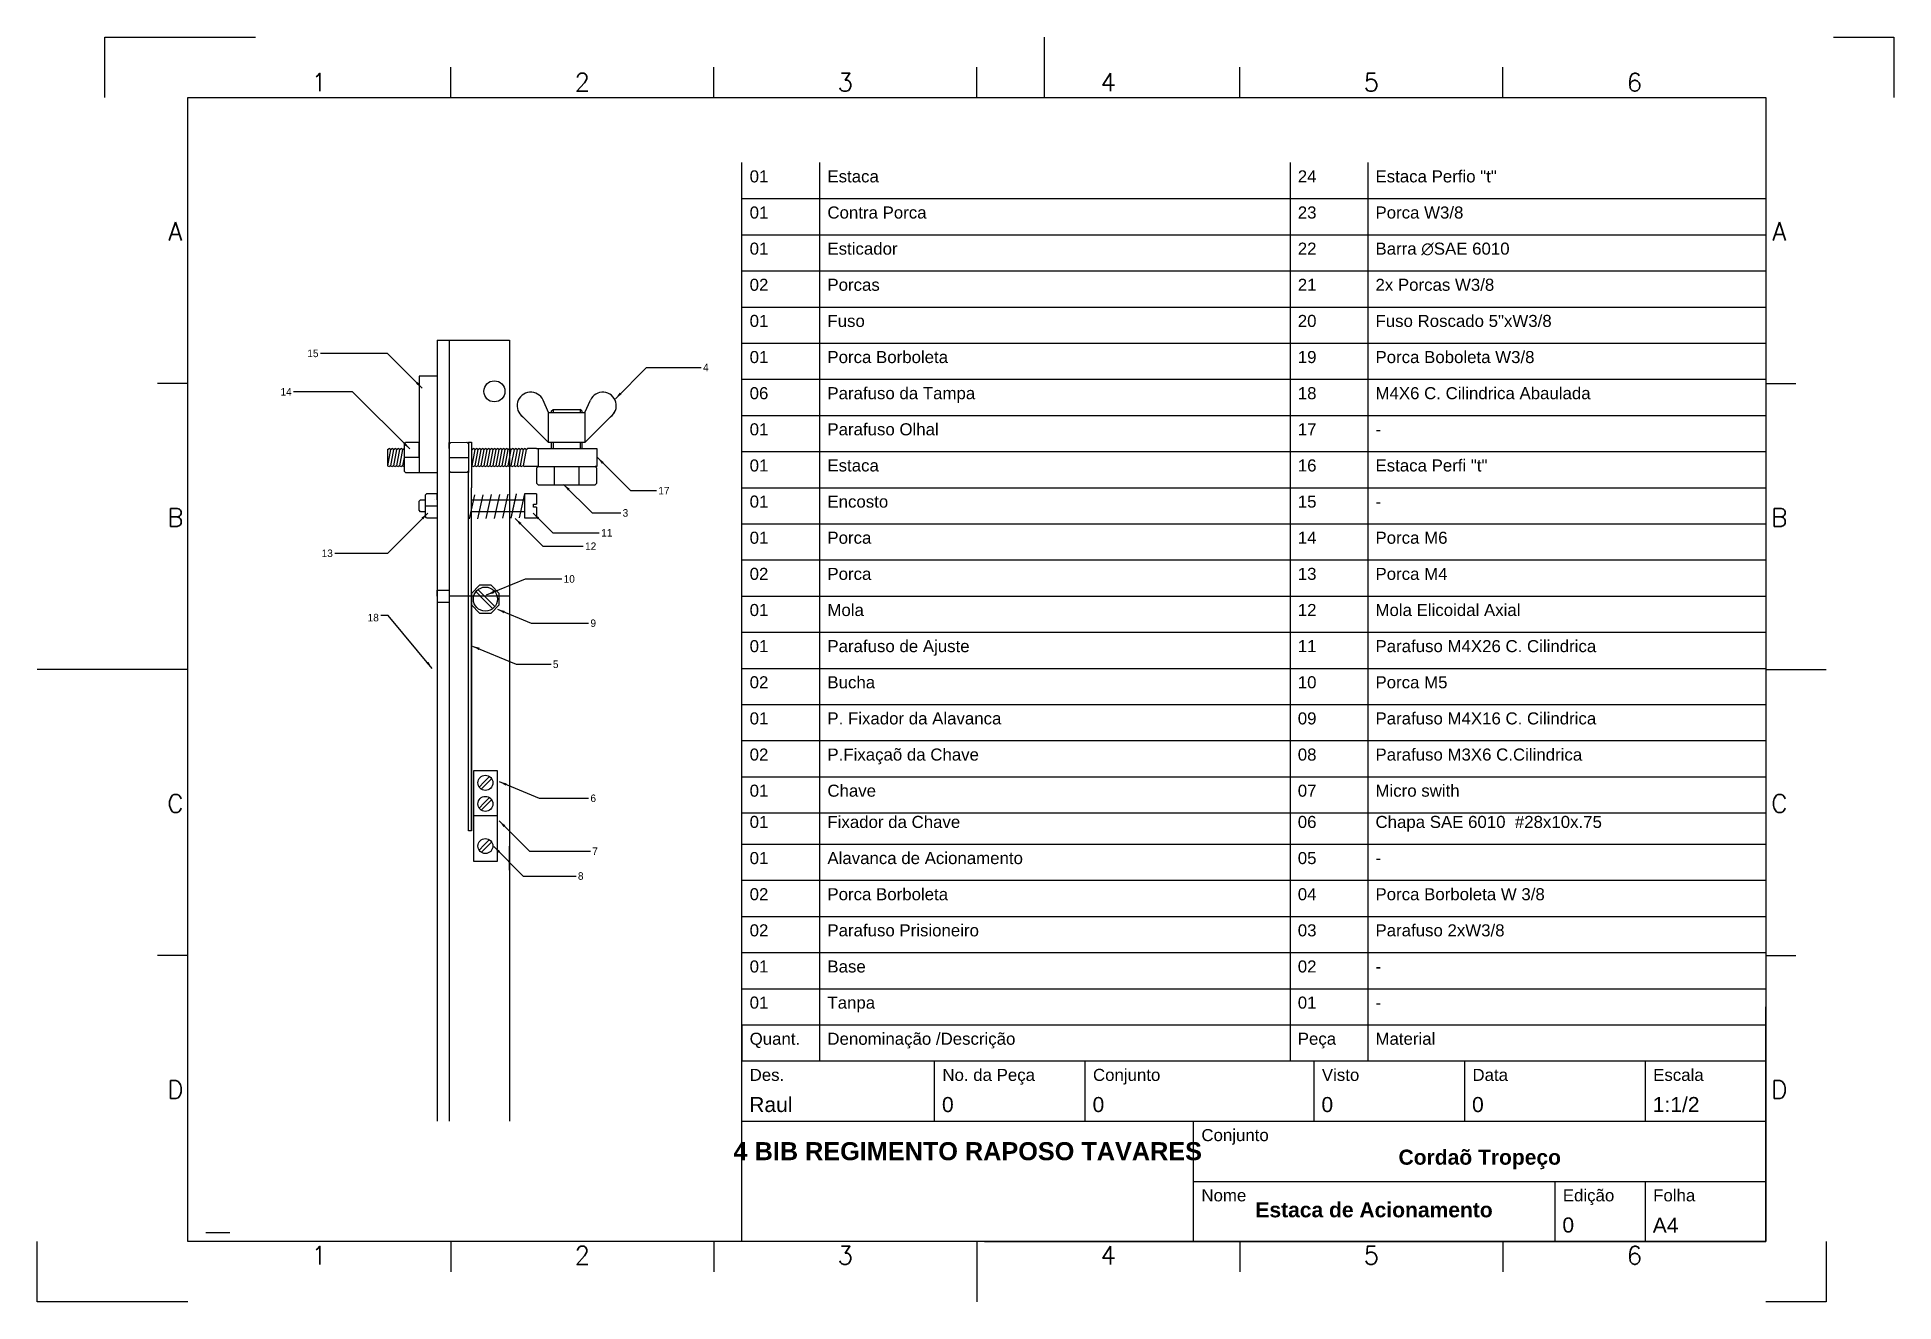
# Paper-space layout 'Lista' of a CAD drawing. Header units: millimetres. Extents: x -11 to 297, y 0 to 210.
# The model-space entities are those that its viewports show. They can reach past a viewport. Long polylines and large blocks are cut down to what shows.
import ezdxf
from ezdxf.enums import TextEntityAlignment as Align

# ---------------------------------------------------------------- set-up
doc = ezdxf.new("R2010")
doc.units = ezdxf.units.MM
doc.linetypes.add('HIDDEN2', pattern=[4.7625, 3.175, -1.5875])
for name, color, linetype in [('Contorno', 7, 'Continuous'), ('Cortes', 140, 'HIDDEN2'), ('Cotas', 1, 'Continuous'), ('FRAME 050', 6, 'Continuous'), ('Object', 7, 'Continuous'), ('Texto', 7, 'Continuous')]:
    doc.layers.add(name, color=color, linetype=linetype)
doc.layers.get('FRAME 050').off()
doc.styles.add('Roman', font='romans', dxfattribs={"bigfont": 'bigfont'})
doc.styles.add('texto2', font='ARIAL.TTF', dxfattribs={"height": 2})
doc.styles.add('Texto2.5', font='ARIAL.TTF', dxfattribs={"height": 2.5})
doc.dimstyles.new('ISO-25', dxfattribs={"dimtxt": 2.5, "dimasz": 2.5, "dimexe": 1.25, "dimexo": 0.625, "dimtad": 1, "dimtxsty": 'Standard', "dimcen": 2.5, "dimadec": 0, "dimazin": 0, "dimtfac": 1, "dimtmove": 0, "dimatfit": 3, "dimfxl": 0, "dimarcsym": 0})

msp = doc.modelspace()

# ---------------------------------------------------------------- linework, layer by layer
msp.add_line((-2182.011, 142.046), (-2181.882, 142.046))
at = {"layer": 'Contorno'}
for p, q in [((-2240.882, 166.046), (-2240.882, -233.954)), ((-2240.882, 166.046), (-2240.882, 154.046)), ((-2240.882, 166.046), (-2236.882, 166.046)), ((-2236.882, 166.046), (-2236.882, 113.046)), ((-2236.882, 166.046), (-2236.882, 127.046)), ((-2236.882, 166.046), (-2236.882, 122.632)), ((-2236.882, 166.046), (-2216.882, 166.046)), ((-2216.882, 166.046), (-2216.882, -213.954)), ((-2216.882, 166.046), (-2216.882, -9.954)), ((-2216.882, 166.046), (-2216.882, 80.046)), ((-2216.882, 166.046), (-2216.882, 80.046)), ((-2216.882, 166.046), (-2216.882, 149.046)), ((-2246.882, 154.046), (-2246.882, 122.046)), ((-2240.882, 154.046), (-2246.882, 154.046)), ((-2203.882, 142.046), (-2205.745, 146.135)), ((-2203.882, 132.046), (-2203.882, 142.046)), ((-2203.882, 142.046), (-2191.882, 142.046)), ((-2202.882, 142.546), (-2202.382, 143.046)), ((-2202.882, 142.046), (-2202.882, 142.546)), ((-2202.382, 143.046), (-2202.382, 142.046)), ((-2202.382, 143.046), (-2193.382, 143.046)), ((-2192.882, 142.546), (-2193.382, 143.046)), ((-2193.382, 143.046), (-2193.382, 142.046)), ((-2192.882, 142.546), (-2192.882, 142.046)), ((-2191.882, 142.046), (-2190.019, 146.135)), ((-2191.882, 142.046), (-2191.882, 132.046)), ((-2213.531, 141.695), (-2203.882, 132.046)), ((-2182.233, 141.695), (-2191.882, 132.046)), ((-2257.382, 129.746), (-2256.882, 130.046)), ((-2257.382, 129.746), (-2257.382, 124.346)), ((-2256.382, 129.746), (-2257.382, 124.346)), ((-2256.382, 129.746), (-2257.382, 124.346)), ((-2256.382, 129.746), (-2256.882, 130.046)), ((-2256.382, 129.746), (-2255.882, 130.046)), ((-2255.382, 129.746), (-2256.382, 124.346)), ((-2255.382, 129.746), (-2256.382, 124.346)), ((-2255.382, 129.746), (-2255.882, 130.046)), ((-2255.382, 129.746), (-2254.882, 130.046)), ((-2254.382, 129.746), (-2255.382, 124.346)), ((-2254.382, 129.746), (-2255.382, 124.346)), ((-2254.382, 129.746), (-2254.882, 130.046)), ((-2254.382, 129.746), (-2253.882, 130.046)), ((-2253.382, 129.746), (-2254.382, 124.346)), ((-2253.382, 129.746), (-2254.382, 124.346)), ((-2253.382, 129.746), (-2253.882, 130.046)), ((-2253.382, 129.746), (-2252.882, 130.046)), ((-2252.382, 129.746), (-2253.382, 124.346)), ((-2252.382, 129.746), (-2253.382, 124.346)), ((-2252.382, 129.746), (-2252.882, 130.046)), ((-2252.382, 129.746), (-2251.882, 130.046)), ((-2251.882, 131.546), (-2251.382, 132.046)), ((-2251.882, 131.546), (-2251.882, 124.046)), ((-2246.882, 132.046), (-2251.382, 132.046)), ((-2246.882, 132.046), (-2246.882, 128.046)), ((-2246.882, 130.046), (-2246.882, 132.046)), ((-2246.882, 127.046), (-2246.882, 130.046)), ((-2236.382, 132.052), (-2236.882, 131.546)), ((-2236.882, 130.046), (-2236.882, 132.046)), ((-2236.882, 131.546), (-2236.882, 81.046)), ((-2236.382, 132.052), (-2231.001, 132.125)), ((-2231.001, 132.125), (-2230.501, 131.632)), ((-2230.501, 132.132), (-2230.501, 122.132)), ((-2230.501, 132.132), (-2229.501, 132.132)), ((-2229.501, 132.132), (-2229.501, 116.997)), ((-2229.382, 129.746), (-2229.501, 129.101)), ((-2229.382, 129.746), (-2228.882, 130.046)), ((-2228.382, 129.746), (-2229.382, 124.346)), ((-2228.382, 129.746), (-2229.382, 124.346)), ((-2228.382, 129.746), (-2228.882, 130.046)), ((-2228.382, 129.746), (-2227.882, 130.046)), ((-2227.382, 129.746), (-2228.382, 124.346)), ((-2227.382, 129.746), (-2228.382, 124.346)), ((-2227.382, 129.746), (-2227.882, 130.046)), ((-2227.382, 129.746), (-2226.882, 130.046)), ((-2226.382, 129.746), (-2227.382, 124.346)), ((-2226.382, 129.746), (-2227.382, 124.346)), ((-2226.382, 129.746), (-2226.882, 130.046)), ((-2226.382, 129.746), (-2225.882, 130.046)), ((-2225.382, 129.746), (-2226.382, 124.346)), ((-2225.382, 129.746), (-2226.382, 124.346)), ((-2225.382, 129.746), (-2225.882, 130.046)), ((-2225.382, 129.746), (-2224.882, 130.046)), ((-2224.382, 129.746), (-2225.382, 124.346)), ((-2224.382, 129.746), (-2225.382, 124.346)), ((-2224.382, 129.746), (-2224.882, 130.046)), ((-2224.382, 129.746), (-2223.882, 130.046)), ((-2223.382, 129.746), (-2224.382, 124.346)), ((-2223.382, 129.746), (-2224.382, 124.346)), ((-2223.382, 129.746), (-2223.882, 130.046)), ((-2223.382, 129.746), (-2222.882, 130.046)), ((-2222.382, 129.746), (-2223.382, 124.346)), ((-2222.382, 129.746), (-2223.382, 124.346)), ((-2222.382, 129.746), (-2222.882, 130.046)), ((-2222.382, 129.746), (-2221.882, 130.046)), ((-2221.382, 129.746), (-2222.382, 124.346)), ((-2221.382, 129.746), (-2222.382, 124.346)), ((-2221.382, 129.746), (-2221.882, 130.046)), ((-2221.382, 129.746), (-2220.882, 130.046)), ((-2220.382, 129.746), (-2221.382, 124.346)), ((-2220.382, 129.746), (-2221.382, 124.346)), ((-2220.382, 129.746), (-2220.882, 130.046)), ((-2220.382, 129.746), (-2219.882, 130.046)), ((-2219.382, 129.746), (-2220.382, 124.346)), ((-2219.382, 129.746), (-2220.382, 124.346)), ((-2219.382, 129.746), (-2219.882, 130.046)), ((-2219.382, 129.746), (-2218.882, 130.046)), ((-2218.382, 129.746), (-2219.382, 124.346)), ((-2218.382, 129.746), (-2219.382, 124.346)), ((-2218.382, 129.746), (-2218.882, 130.046)), ((-2218.382, 129.746), (-2217.882, 130.046)), ((-2217.382, 129.746), (-2218.382, 124.346)), ((-2217.382, 129.746), (-2218.382, 124.346)), ((-2217.382, 129.746), (-2217.882, 130.046)), ((-2217.382, 129.746), (-2216.882, 130.046)), ((-2216.382, 129.746), (-2217.382, 124.346)), ((-2216.382, 129.746), (-2217.382, 124.346)), ((-2216.382, 129.746), (-2216.882, 130.046)), ((-2216.382, 129.746), (-2215.882, 130.046)), ((-2215.382, 129.746), (-2216.382, 124.346)), ((-2215.382, 129.746), (-2216.382, 124.346)), ((-2215.382, 129.746), (-2215.882, 130.046)), ((-2215.382, 129.746), (-2214.882, 130.046)), ((-2214.382, 129.746), (-2215.382, 124.346)), ((-2214.382, 129.746), (-2215.382, 124.346)), ((-2214.382, 129.746), (-2214.882, 130.046)), ((-2214.382, 129.746), (-2213.882, 130.046)), ((-2213.382, 129.746), (-2214.382, 124.346)), ((-2213.382, 129.746), (-2214.382, 124.346)), ((-2213.382, 129.746), (-2213.882, 130.046)), ((-2213.382, 129.746), (-2212.882, 130.046)), ((-2212.382, 129.746), (-2213.382, 124.346)), ((-2212.382, 129.746), (-2213.382, 124.346)), ((-2212.382, 129.746), (-2212.882, 130.046)), ((-2212.382, 129.746), (-2211.882, 130.046)), ((-2211.382, 129.746), (-2212.382, 124.346)), ((-2211.382, 129.746), (-2212.382, 124.346)), ((-2211.382, 129.746), (-2211.882, 130.046)), ((-2211.382, 129.746), (-2210.882, 130.046)), ((-2207.882, 130.046), (-2210.882, 130.046)), ((-2207.882, 130.046), (-2207.382, 130.046)), ((-2207.382, 130.046), (-2187.882, 130.046)), ((-2207.382, 130.046), (-2207.382, 124.046)), ((-2197.882, 132.046), (-2203.882, 132.046)), ((-2202.882, 130.046), (-2202.882, 132.046)), ((-2202.382, 132.046), (-2202.382, 130.046)), ((-2191.882, 132.046), (-2197.882, 132.046)), ((-2193.382, 132.046), (-2193.382, 130.046)), ((-2192.882, 132.046), (-2192.882, 130.046)), ((-2187.882, 130.046), (-2187.882, 124.046)), ((-2257.382, 124.346), (-2256.882, 124.046)), ((-2256.382, 124.346), (-2256.882, 124.046)), ((-2256.382, 124.346), (-2255.882, 124.046)), ((-2255.382, 124.346), (-2255.882, 124.046)), ((-2255.382, 124.346), (-2254.882, 124.046)), ((-2254.382, 124.346), (-2254.882, 124.046)), ((-2254.382, 124.346), (-2253.882, 124.046)), ((-2253.382, 124.346), (-2253.882, 124.046)), ((-2253.382, 124.346), (-2252.882, 124.046)), ((-2252.382, 124.346), (-2252.882, 124.046)), ((-2251.882, 127.046), (-2252.382, 124.346)), ((-2251.882, 127.046), (-2252.382, 124.346)), ((-2252.382, 124.346), (-2251.882, 124.046)), ((-2246.882, 127.046), (-2251.882, 127.046)), ((-2251.882, 124.046), (-2251.882, 122.546)), ((-2236.882, 127.046), (-2230.501, 127.046)), ((-2229.382, 124.346), (-2228.882, 124.046)), ((-2228.382, 124.346), (-2228.882, 124.046)), ((-2228.382, 124.346), (-2227.882, 124.046)), ((-2227.382, 124.346), (-2227.882, 124.046)), ((-2227.382, 124.346), (-2226.882, 124.046)), ((-2226.382, 124.346), (-2226.882, 124.046)), ((-2226.382, 124.346), (-2225.882, 124.046)), ((-2225.382, 124.346), (-2225.882, 124.046)), ((-2225.382, 124.346), (-2224.882, 124.046)), ((-2224.382, 124.346), (-2224.882, 124.046)), ((-2224.382, 124.346), (-2223.882, 124.046)), ((-2223.382, 124.346), (-2223.882, 124.046)), ((-2223.382, 124.346), (-2222.882, 124.046)), ((-2222.382, 124.346), (-2222.882, 124.046)), ((-2222.382, 124.346), (-2221.882, 124.046)), ((-2221.382, 124.346), (-2221.882, 124.046)), ((-2221.382, 124.346), (-2220.882, 124.046)), ((-2220.382, 124.346), (-2220.882, 124.046)), ((-2220.382, 124.346), (-2219.882, 124.046)), ((-2219.382, 124.346), (-2219.882, 124.046)), ((-2219.382, 124.346), (-2218.882, 124.046)), ((-2218.382, 124.346), (-2218.882, 124.046)), ((-2218.382, 124.346), (-2217.882, 124.046)), ((-2217.382, 124.346), (-2217.882, 124.046)), ((-2217.382, 124.346), (-2216.882, 124.046)), ((-2216.382, 124.346), (-2216.882, 124.046)), ((-2216.382, 124.346), (-2215.882, 124.046)), ((-2215.382, 124.346), (-2215.882, 124.046)), ((-2215.382, 124.346), (-2214.882, 124.046)), ((-2214.382, 124.346), (-2214.882, 124.046)), ((-2214.382, 124.346), (-2213.882, 124.046)), ((-2213.382, 124.346), (-2213.882, 124.046)), ((-2213.382, 124.346), (-2212.882, 124.046)), ((-2212.382, 124.346), (-2212.882, 124.046)), ((-2212.382, 124.346), (-2211.882, 124.046)), ((-2208.882, 124.046), (-2211.882, 124.046)), ((-2207.382, 124.046), (-2208.882, 124.046)), ((-2207.382, 124.046), (-2207.882, 123.546)), ((-2207.882, 124.046), (-2207.882, 124.046)), ((-2207.882, 123.546), (-2207.882, 118.546)), ((-2207.382, 124.046), (-2188.382, 124.046)), ((-2201.882, 124.046), (-2193.882, 124.046)), ((-2201.882, 118.046), (-2201.882, 124.046)), ((-2193.882, 124.046), (-2193.882, 118.046)), ((-2187.882, 124.046), (-2188.382, 124.046)), ((-2187.882, 123.546), (-2188.382, 124.046)), ((-2187.882, 118.546), (-2187.882, 123.546)), ((-2251.382, 122.046), (-2251.882, 122.546)), ((-2251.382, 122.046), (-2246.882, 122.046)), ((-2246.882, 122.046), (-2240.882, 122.046)), ((-2236.382, 122.132), (-2236.882, 122.632)), ((-2231.001, 122.132), (-2236.382, 122.132)), ((-2231.001, 122.132), (-2230.501, 122.632)), ((-2230.501, 3.132), (-2230.501, 122.132)), ((-2207.382, 118.046), (-2207.882, 118.546)), ((-2207.382, 118.046), (-2201.882, 118.046)), ((-2205.882, 118.046), (-2188.382, 118.046)), ((-2188.382, 118.046), (-2187.882, 118.546)), ((-2246.382, 113.046), (-2246.882, 112.546)), ((-2246.882, 109.546), (-2246.882, 112.546)), ((-2246.382, 113.046), (-2244.882, 113.046)), ((-2244.882, 114.546), (-2244.382, 115.046)), ((-2244.882, 114.546), (-2244.882, 107.546)), ((-2244.882, 111.046), (-2240.882, 111.046)), ((-2240.882, 115.046), (-2244.382, 115.046)), ((-2241.882, 113.046), (-2241.882, 113.046)), ((-2240.882, 113.046), (-2240.882, 115.046)), ((-2228.549, 114.655), (-2230.313, 106.655)), ((-2229.501, 3.132), (-2229.501, 116.997)), ((-2229.501, 113.046), (-2216.882, 113.046)), ((-2225.786, 114.655), (-2227.549, 106.655)), ((-2222.993, 114.785), (-2224.757, 106.785)), ((-2222.993, 114.785), (-2224.757, 106.785)), ((-2220.23, 114.785), (-2221.993, 106.785)), ((-2217.438, 114.915), (-2219.201, 106.915)), ((-2217.438, 114.915), (-2219.201, 106.915)), ((-2216.882, 113.046), (-2211.882, 113.046)), ((-2214.674, 114.915), (-2216.438, 106.915)), ((-2214.645, 115.046), (-2216.409, 107.046)), ((-2211.882, 115.046), (-2213.645, 107.046)), ((-2211.882, 115.046), (-2211.882, 113.046)), ((-2207.882, 115.046), (-2211.882, 115.046)), ((-2211.882, 113.046), (-2211.882, 109.046)), ((-2208.882, 111.546), (-2207.882, 111.546)), ((-2208.882, 110.546), (-2208.882, 111.546)), ((-2207.882, 115.046), (-2207.882, 111.546)), ((-2246.382, 109.046), (-2246.882, 109.546)), ((-2244.882, 109.046), (-2246.382, 109.046)), ((-2244.382, 107.046), (-2244.882, 107.546)), ((-2244.382, 107.046), (-2240.882, 107.046)), ((-2211.882, 109.046), (-2229.501, 109.046)), ((-2211.882, 109.046), (-2211.882, 107.046)), ((-2211.882, 107.046), (-2207.882, 107.046)), ((-2207.882, 110.546), (-2208.882, 110.546)), ((-2207.882, 110.546), (-2207.882, 107.046)), ((-2240.882, 81.046), (-2240.882, 83.046)), ((-2236.882, 81.046), (-2236.882, -233.954)), ((-2216.882, 81.046), (-2236.882, 81.046)), ((-2226.795, 84.665), (-2229.501, 81.959)), ((-2229.501, 81.959), (-2229.501, 78.132)), ((-2225.235, 79.692), (-2228.064, 82.521)), ((-2224.528, 80.399), (-2227.357, 83.228)), ((-2222.968, 84.665), (-2226.795, 84.665)), ((-2224.528, 80.399), (-2221.7, 77.571)), ((-2220.262, 81.959), (-2222.968, 84.665)), ((-2220.262, 78.132), (-2220.262, 81.959)), ((-2229.501, 78.132), (-2229.501, 3.132)), ((-2229.501, 78.132), (-2226.795, 75.426)), ((-2226.795, 75.426), (-2222.968, 75.426)), ((-2225.235, 79.692), (-2222.407, 76.864)), ((-2222.968, 75.426), (-2220.262, 78.132)), ((-2228.882, 23.046), (-2228.882, 8.046)), ((-2220.882, 23.046), (-2228.882, 23.046)), ((-2225.235, 19.399), (-2227.003, 17.631)), ((-2224.528, 18.692), (-2226.296, 16.924)), ((-2225.235, 19.399), (-2223.468, 21.167)), ((-2224.528, 18.692), (-2222.761, 20.46)), ((-2220.882, 8.046), (-2220.882, 23.046)), ((-2225.235, 12.399), (-2227.003, 10.631)), ((-2225.235, 12.399), (-2223.468, 14.167)), ((-2224.528, 11.692), (-2222.761, 13.46)), ((-2228.882, 8.046), (-2228.882, -6.954)), ((-2220.882, 8.046), (-2228.882, 8.046)), ((-2224.528, 11.692), (-2226.296, 9.924)), ((-2220.882, -6.954), (-2220.882, 8.046)), ((-2229.501, 3.132), (-2230.501, 3.132)), ((-2225.235, -1.601), (-2223.468, 0.167)), ((-2225.235, -1.601), (-2227.003, -3.369)), ((-2224.528, -2.308), (-2226.296, -4.076)), ((-2224.528, -2.308), (-2222.761, -0.54)), ((-2216.882, -9.954), (-2216.882, -1.954)), ((-2228.882, -6.954), (-2220.882, -6.954)), ((-2224.882, -6.954), (-2220.882, -6.954))]:
    msp.add_line(p, q, dxfattribs=at)
for centre, radius in [((-2221.882, 149.046), 3.5), ((-2224.882, 80.046), 4), ((-2224.882, 19.046), 2.5), ((-2224.882, 12.046), 2.5), ((-2224.882, 12.046), 2.5), ((-2224.882, -1.954), 2.5), ((-2224.882, -1.954), 2.5)]:
    msp.add_circle(centre, radius, dxfattribs=at)
for centre, start, end in [((-2209.84, 144.269), 24.495284, 235.102384), ((-2185.924, 144.269), 304.897616, 155.504716)]:
    msp.add_arc(centre, 4.5, start, end, dxfattribs=at)
at = {"layer": 'Cortes'}
for p, q in [((-2240.882, 83.046), (-2236.882, 83.046)), ((-2240.882, 79.046), (-2236.882, 79.046))]:
    msp.add_line(p, q, dxfattribs=at)

# ---------------------------------------------------------------- texts
at = {"layer": 'Cotas', "char_height": 2.5}
for s, insert, width, attachment_point in [('15', (-2280.284, 160.372), 0.6514, 9), ('4', (-2152.61, 158.225), 0.6514, 1), ('14', (-2289.188, 147.641), 0.6514, 9), ('17', (-2167.449, 117.323), 0.6514, 1), ('3', (-2179.32, 109.917), 0.6514, 1), ('12', (-2191.784, 98.861), 0.6514, 1), ('11', (-2186.442, 103.308), 0.6514, 1), ('13', (-2275.536, 93.986), 0.6514, 9), ('10', (-2198.907, 88.001), 0.6514, 1), ('18', (-2260.266, 72.623), 2.1584, 9), ('9', (-2190.003, 73.29), 0.6514, 1), ('5', (-2202.468, 59.676), 0.6514, 1), ('6', (-2190.003, 15.166), 0.6514, 1), ('7', (-2189.41, -2.431), 0.6514, 1), ('8', (-2194.158, -10.654), 0.6514, 1)]:
    msp.add_mtext(s, dxfattribs=dict(at, insert=insert, width=width, attachment_point=attachment_point))

# ---------------------------------------------------------------- leaders
at = {"layer": 'Cotas', "annotation_type": 0, "has_hookline": 1}
for points, hookline_direction, text_width in [([(-2245.828, 150.057), (-2257.393, 161.622), (-2279.659, 161.622)], 1, 3.333), ([(-2181.725, 146.597), (-2171.347, 156.975), (-2153.235, 156.975)], 0, 1.667), ([(-2249.982, 129.911), (-2268.962, 148.891), (-2288.563, 148.891)], 1, 3.333), ([(-2187.661, 127.044), (-2176.69, 116.073), (-2168.074, 116.073)], 0, 3.333), ([(-2198.938, 118.156), (-2189.449, 108.667), (-2179.945, 108.667)], 0, 1.667), ([(-2244.047, 108.581), (-2257.391, 95.236), (-2274.911, 95.236)], 1, 3.333), ([(-2214.964, 106.803), (-2205.772, 97.611), (-2192.409, 97.611)], 0, 3.333), ([(-2209.028, 108.581), (-2202.505, 102.058), (-2187.067, 102.058)], 0, 2.5), ([(-2224.46, 81.426), (-2211.604, 86.751), (-2199.532, 86.751)], 0, 2.917), ([(-2242.563, 57.058), (-2257.141, 74.623), (-2259.641, 74.623)], 1, 3.333), ([(-2220.899, 76.685), (-2209.685, 72.04), (-2190.628, 72.04)], 0, 1.667), ([(-2229.209, 64.468), (-2214.623, 58.426), (-2203.093, 58.426)], 0, 1.667), ([(-2220.305, 19.436), (-2206.977, 13.916), (-2190.628, 13.916)], 0, 1.667), ([(-2220.305, 6.401), (-2210.224, -3.681), (-2190.035, -3.681)], 0, 1.667), ([(-2222.086, -2.12), (-2212.301, -11.904), (-2194.783, -11.904)], 0, 1.667)]:
    msp.add_leader(points, dimstyle='ISO-25', override={"dimgap": 0.625, "dimtad": 0}, dxfattribs=dict(at, hookline_direction=hookline_direction, text_width=text_width))

psp = doc.layouts.new('Lista')

# ---------------------------------------------------------------- linework, layer by layer
for p, q in [((0, 210), (25, 210)), ((0, 200), (0, 210)), ((156, 200), (156, 210)), ((287, 210), (297, 210)), ((297, 210), (297, 200)), ((57.42, 200), (57.42, 205)), ((101.08, 200), (101.08, 205)), ((144.75, 200), (144.75, 205)), ((188.42, 200), (188.42, 205)), ((232.08, 200), (232.08, 205)), ((13.75, 200), (275.75, 200)), ((13.75, 10), (13.75, 200)), ((275.75, 200), (275.75, 10)), ((13.75, 152.5), (8.75, 152.5)), ((275.75, 152.5), (280.75, 152.5)), ((13.75, 105), (-11.25, 105)), ((13.75, 105), (8.75, 105)), ((275.75, 105), (285.75, 105)), ((275.75, 105), (280.75, 105)), ((13.75, 57.5), (8.75, 57.5)), ((275.75, 57.5), (280.75, 57.5)), ((-11.25, 0), (-11.25, 10)), ((275.75, 10), (13.75, 10)), ((57.42, 10), (57.42, 5)), ((101.08, 10), (101.08, 5)), ((144.75, 10), (144.75, 0)), ((144.75, 10), (144.75, 5)), ((188.42, 10), (188.42, 5)), ((232.08, 10), (232.08, 5)), ((285.75, 10), (285.75, 0)), ((13.75, 0), (-11.25, 0)), ((285.75, 0), (275.75, 0))]:
    psp.add_line(p, q)
at = {"color": 0}
for p, q in [((275.75, 49), (275.75, 10)), ((275.75, 10), (275.75, 49)), ((146.05, 10), (275.75, 10))]:
    psp.add_line(p, q, dxfattribs=at)
at = {"layer": 'Contorno'}
for p, q in [((105.75, 183.19), (105.75, 189.19)), ((118.66, 189.19), (118.66, 183.19)), ((196.75, 189.19), (196.75, 183.19)), ((209.65, 189.19), (209.65, 183.19)), ((105.75, 177.19), (105.75, 183.19)), ((105.75, 183.19), (275.75, 183.19)), ((118.66, 183.19), (118.66, 177.19)), ((196.75, 183.19), (196.75, 177.19)), ((209.65, 183.19), (209.65, 177.19)), ((105.75, 171.19), (105.75, 177.19)), ((105.75, 177.19), (275.75, 177.19)), ((118.66, 177.19), (118.66, 171.19)), ((196.75, 177.19), (196.75, 171.19)), ((209.65, 177.19), (209.65, 171.19)), ((105.75, 165.19), (105.75, 171.19)), ((105.75, 171.19), (275.75, 171.19)), ((118.66, 171.19), (118.66, 165.19)), ((196.75, 171.19), (196.75, 165.19)), ((209.65, 171.19), (209.65, 165.19)), ((105.75, 159.19), (105.75, 165.19)), ((105.75, 165.19), (275.75, 165.19)), ((118.66, 165.19), (118.66, 159.19)), ((196.75, 165.19), (196.75, 159.19)), ((209.65, 165.19), (209.65, 159.19)), ((105.75, 153.19), (105.75, 159.19)), ((105.75, 159.19), (275.75, 159.19)), ((118.66, 159.19), (118.66, 153.19)), ((196.75, 159.19), (196.75, 153.19)), ((209.65, 159.19), (209.65, 153.19)), ((105.75, 147.19), (105.75, 153.19)), ((105.75, 153.19), (275.75, 153.19)), ((118.66, 153.19), (118.66, 147.19)), ((196.75, 153.19), (196.75, 147.19)), ((209.65, 153.19), (209.65, 147.19)), ((105.75, 141.19), (105.75, 147.19)), ((105.75, 147.19), (275.75, 147.19)), ((118.66, 147.19), (118.66, 141.19)), ((196.75, 147.19), (196.75, 141.19)), ((209.65, 147.19), (209.65, 141.19)), ((105.75, 135.19), (105.75, 141.19)), ((105.75, 141.19), (275.75, 141.19)), ((118.66, 141.19), (118.66, 135.19)), ((196.75, 141.19), (196.75, 135.19)), ((209.65, 141.19), (209.65, 135.19)), ((105.75, 129.19), (105.75, 135.19)), ((105.75, 135.19), (275.75, 135.19)), ((118.66, 135.19), (118.66, 129.19)), ((196.75, 135.19), (196.75, 129.19)), ((209.65, 135.19), (209.65, 129.19)), ((105.75, 123.19), (105.75, 129.19)), ((105.75, 129.19), (275.75, 129.19)), ((118.66, 129.19), (118.66, 123.19)), ((196.75, 129.19), (196.75, 123.19)), ((209.65, 129.19), (209.65, 123.19)), ((105.75, 117.19), (105.75, 123.19)), ((105.75, 123.19), (275.75, 123.19)), ((118.66, 123.19), (118.66, 117.19)), ((196.75, 123.19), (196.75, 117.19)), ((209.65, 123.19), (209.65, 117.19)), ((105.75, 111.19), (105.75, 117.19)), ((105.75, 117.19), (275.75, 117.19)), ((118.66, 117.19), (118.66, 111.19)), ((196.75, 117.19), (196.75, 111.19)), ((209.65, 117.19), (209.65, 111.19)), ((105.75, 105.19), (105.75, 111.19)), ((105.75, 111.19), (275.75, 111.19)), ((118.66, 111.19), (118.66, 105.19)), ((196.75, 111.19), (196.75, 105.19)), ((209.65, 111.19), (209.65, 105.19)), ((105.75, 99.19), (105.75, 105.19)), ((105.75, 105.19), (275.75, 105.19)), ((118.66, 105.19), (118.66, 99.19)), ((196.75, 105.19), (196.75, 99.19)), ((209.65, 105.19), (209.65, 99.19)), ((105.75, 93.19), (105.75, 99.19)), ((105.75, 99.19), (275.75, 99.19)), ((118.66, 99.19), (118.66, 93.19)), ((196.75, 99.19), (196.75, 93.19)), ((209.65, 99.19), (209.65, 93.19)), ((105.75, 87.19), (105.75, 93.19)), ((105.75, 93.19), (275.75, 93.19)), ((118.66, 93.19), (118.66, 87.19)), ((196.75, 93.19), (196.75, 87.19)), ((209.65, 93.19), (209.65, 87.19)), ((105.75, 81.19), (105.75, 87.19)), ((105.75, 87.19), (275.75, 87.19)), ((118.66, 87.19), (118.66, 81.19)), ((196.75, 87.19), (196.75, 81.19)), ((209.65, 87.19), (209.65, 81.19)), ((105.75, 76), (105.75, 82)), ((105.75, 81.19), (275.75, 81.19)), ((118.66, 82), (118.66, 76)), ((196.75, 82), (196.75, 76)), ((209.65, 82), (209.65, 76)), ((105.75, 70), (105.75, 76)), ((105.75, 76), (275.75, 76)), ((118.66, 76), (118.66, 70)), ((196.75, 76), (196.75, 70)), ((209.65, 76), (209.65, 70)), ((105.75, 64), (105.75, 70)), ((105.75, 70), (275.75, 70)), ((118.66, 70), (118.66, 64)), ((196.75, 70), (196.75, 64)), ((209.65, 70), (209.65, 64)), ((105.75, 58), (105.75, 64)), ((105.75, 64), (275.75, 64)), ((118.66, 64), (118.66, 58)), ((196.75, 64), (196.75, 58)), ((209.65, 64), (209.65, 58)), ((105.75, 52), (105.75, 58)), ((105.75, 58), (275.75, 58)), ((118.66, 58), (118.66, 52)), ((196.75, 58), (196.75, 52)), ((209.65, 58), (209.65, 52)), ((105.75, 46), (105.75, 52)), ((105.75, 52), (275.75, 52)), ((118.66, 52), (118.66, 46)), ((196.75, 52), (196.75, 46)), ((209.65, 52), (209.65, 46)), ((105.75, 46), (275.75, 46)), ((105.75, 46), (275.75, 46)), ((105.75, 40), (105.75, 46)), ((105.75, 46), (105.75, 40)), ((105.75, 46), (105.75, 40)), ((105.75, 40), (105.75, 46)), ((118.66, 46), (118.66, 40)), ((196.75, 46), (196.75, 40)), ((209.65, 46), (209.65, 40)), ((105.75, 40), (275.75, 40)), ((105.75, 10), (105.75, 40)), ((137.75, 30), (137.75, 40)), ((162.75, 30), (162.75, 40)), ((200.75, 30), (200.75, 40)), ((225.75, 30), (225.75, 40)), ((255.75, 30), (255.75, 40)), ((105.75, 30), (275.75, 30)), ((180.75, 10), (180.75, 30)), ((180.75, 20), (275.75, 20)), ((240.75, 10), (240.75, 20)), ((255.75, 10), (255.75, 20))]:
    psp.add_line(p, q, dxfattribs=at)
at = {"layer": 'Object'}
psp.add_line((16.75, 11.54), (20.75, 11.54), dxfattribs=at)
at = {"layer": 'Texto'}
psp.add_line((240.75, 15), (240.75, 15), dxfattribs=at)

# ---------------------------------------------------------------- texts
at = {"style": 'Roman'}
for s, p in [('1', (35.58, 201)), ('2', (79.25, 201)), ('3', (122.92, 201)), ('4', (166.58, 201)), ('5', (210.25, 201)), ('6', (253.92, 201)), ('A', (11.7, 176.25)), ('A', (277.99, 176.25)), ('B', (11.7, 128.75)), ('B', (277.99, 128.75)), ('C', (11.7, 81.25)), ('C', (277.99, 81.25)), ('D', (11.7, 33.75)), ('D', (277.99, 33.75)), ('1', (35.58, 6.23)), ('2', (79.25, 6.23)), ('3', (122.92, 6.23)), ('4', (166.58, 6.23)), ('5', (210.25, 6.23)), ('6', (253.92, 6.23))]:
    psp.add_text(s, height=3, dxfattribs=at).set_placement(p, align=Align.CENTER)
at = {"layer": 'Texto'}
for s, insert, char_height, width, attachment_point, style in [('01', (107.04, 187.88), 2, 30.3514, 1, 'texto2'), ('Estaca', (119.95, 187.88), 2, 71.2648, 1, 'texto2'), ('24', (198.04, 187.88), 2, 11.6189, 1, 'texto2'), ('Estaca Perfio "t"', (210.94, 187.88), 2, 61.971, 1, 'texto2'), ('01', (107.04, 181.88), 2, 30.3514, 1, 'texto2'), ('Contra Porca', (119.95, 181.88), 2, 71.2648, 1, 'texto2'), ('23', (198.04, 181.88), 2, 11.6189, 1, 'texto2'), ('Porca W3/8', (210.94, 181.88), 2, 61.971, 1, 'texto2'), ('01', (107.04, 175.88), 2, 30.3514, 1, 'texto2'), ('Esticador', (119.95, 175.88), 2, 71.2648, 1, 'texto2'), ('22', (198.04, 175.88), 2, 11.6189, 1, 'texto2'), ('Barra {\\Fgdt.shx;n}SAE 6010', (210.94, 175.88), 2, 61.971, 1, 'texto2'), ('02', (107.04, 169.88), 2, 30.3514, 1, 'texto2'), ('Porcas', (119.95, 169.88), 2, 71.2648, 1, 'texto2'), ('21', (198.04, 169.88), 2, 11.6189, 1, 'texto2'), ('2x Porcas W3/8', (210.94, 169.88), 2, 61.971, 1, 'texto2'), ('01', (107.04, 163.88), 2, 30.3514, 1, 'texto2'), ('Fuso', (119.95, 163.88), 2, 71.2648, 1, 'texto2'), ('20', (198.04, 163.88), 2, 11.6189, 1, 'texto2'), ('Fuso Roscado 5"xW3/8', (210.94, 163.88), 2, 61.971, 1, 'texto2'), ('01', (107.04, 157.88), 2, 30.3514, 1, 'texto2'), ('Porca Borboleta', (119.95, 157.88), 2, 71.2648, 1, 'texto2'), ('19', (198.04, 157.88), 2, 11.6189, 1, 'texto2'), ('Porca Boboleta W3/8', (210.94, 157.88), 2, 61.971, 1, 'texto2'), ('06', (107.04, 151.88), 2, 30.3514, 1, 'texto2'), ('Parafuso da Tampa', (119.95, 151.88), 2, 71.2648, 1, 'texto2'), ('18', (198.04, 151.88), 2, 11.6189, 1, 'texto2'), ('M4X6 C. Cilindrica Abaulada', (210.94, 151.88), 2, 61.971, 1, 'texto2'), ('01', (107.04, 145.88), 2, 30.3514, 1, 'texto2'), ('Parafuso Olhal', (119.95, 145.88), 2, 71.2648, 1, 'texto2'), ('17', (198.04, 145.88), 2, 11.6189, 1, 'texto2'), ('-', (210.94, 145.88), 2, 11.6189, 1, 'texto2'), ('01', (107.04, 139.88), 2, 30.3514, 1, 'texto2'), ('Estaca', (119.95, 139.88), 2, 71.2648, 1, 'texto2'), ('16', (198.04, 139.88), 2, 11.6189, 1, 'texto2'), ('Estaca Perfi "t"', (210.94, 139.88), 2, 64.8115, 1, 'texto2'), ('01', (107.04, 133.88), 2, 30.3514, 1, 'texto2'), ('Encosto', (119.95, 133.88), 2, 71.2648, 1, 'texto2'), ('15', (198.04, 133.88), 2, 11.6189, 1, 'texto2'), ('-', (210.94, 133.88), 2, 11.6189, 1, 'texto2'), ('01', (107.04, 127.88), 2, 30.3514, 1, 'texto2'), ('Porca', (119.95, 127.88), 2, 71.2648, 1, 'texto2'), ('14 ', (198.04, 127.88), 2, 11.6189, 1, 'texto2'), ('Porca M6', (210.94, 127.88), 2, 64.8115, 1, 'texto2'), ('02', (107.04, 121.88), 2, 30.3514, 1, 'texto2'), ('Porca', (119.95, 121.88), 2, 71.2648, 1, 'texto2'), ('13', (198.04, 121.88), 2, 11.6189, 1, 'texto2'), ('Porca M4', (210.94, 121.88), 2, 54.1705, 1, 'texto2'), ('01', (107.04, 115.88), 2, 30.3514, 1, 'texto2'), ('Mola', (119.95, 115.88), 2, 71.2648, 1, 'texto2'), ('12', (198.04, 115.88), 2, 11.6189, 1, 'texto2'), ('Mola Elicoidal Axial', (210.94, 115.88), 2, 64.8115, 1, 'texto2'), ('01', (107.04, 109.88), 2, 30.3514, 1, 'texto2'), ('Parafuso de Ajuste', (119.95, 109.88), 2, 71.2648, 1, 'texto2'), ('11', (198.04, 109.88), 2, 11.6189, 1, 'texto2'), ('Parafuso M4X26 C. Cilindrica', (210.94, 109.88), 2, 64.8115, 1, 'texto2'), ('02', (107.04, 103.88), 2, 30.3514, 1, 'texto2'), ('Bucha', (119.95, 103.88), 2, 71.2648, 1, 'texto2'), ('10', (198.04, 103.88), 2, 11.6189, 1, 'texto2'), ('Porca M5', (210.94, 103.88), 2, 64.8115, 1, 'texto2'), ('01', (107.04, 97.88), 2, 30.3514, 1, 'texto2'), ('P. Fixador da Alavanca', (119.95, 97.88), 2, 71.2648, 1, 'texto2'), ('09', (198.04, 97.88), 2, 11.6189, 1, 'texto2'), ('Parafuso M4X16 C. Cilindrica', (210.94, 97.88), 2, 64.8115, 1, 'texto2'), ('02', (107.04, 91.88), 2, 30.3514, 1, 'texto2'), ('P.Fixaçaõ da Chave', (119.95, 91.88), 2, 71.2648, 1, 'texto2'), ('08', (198.04, 91.88), 2, 11.6189, 1, 'texto2'), ('Parafuso M3X6 C.Cilindrica', (210.94, 91.88), 2, 64.8115, 1, 'texto2'), ('01', (107.04, 85.88), 2, 30.3514, 1, 'texto2'), ('Chave', (119.95, 85.88), 2, 71.2648, 1, 'texto2'), ('07', (198.04, 85.88), 2, 11.6189, 1, 'texto2'), ('Micro swith', (210.94, 85.88), 2, 64.8115, 1, 'texto2'), ('01', (107.04, 80.69), 2, 30.3514, 1, 'texto2'), ('Fixador da Chave', (119.95, 80.69), 2, 71.2648, 1, 'texto2'), ('06', (198.04, 80.69), 2, 11.6189, 1, 'texto2'), ('Chapa SAE 6010  #28x10x.75', (210.94, 80.69), 2, 64.8115, 1, 'texto2'), ('01', (107.04, 74.69), 2, 30.3514, 1, 'texto2'), ('Alavanca de Acionamento', (119.95, 74.69), 2, 71.2648, 1, 'texto2'), ('05', (198.04, 74.69), 2, 11.6189, 1, 'texto2'), ('-', (210.94, 74.69), 2, 11.6189, 1, 'texto2'), ('02', (107.04, 68.69), 2, 30.3514, 1, 'texto2'), ('Porca Borboleta', (119.95, 68.69), 2, 71.2648, 1, 'texto2'), ('04', (198.04, 68.69), 2, 11.6189, 1, 'texto2'), ('Porca Borboleta W 3/8', (210.94, 68.69), 2, 64.8115, 1, 'texto2'), ('02', (107.04, 62.69), 2, 30.3514, 1, 'texto2'), ('Parafuso Prisioneiro', (119.95, 62.69), 2, 71.2648, 1, 'texto2'), ('03', (198.04, 62.69), 2, 11.6189, 1, 'texto2'), ('Parafuso 2xW3/8', (210.94, 62.69), 2, 64.8115, 1, 'texto2'), ('01', (107.04, 56.69), 2, 30.3514, 1, 'texto2'), ('Base', (119.95, 56.69), 2, 71.2648, 1, 'texto2'), ('02', (198.04, 56.69), 2, 11.6189, 1, 'texto2'), ('-', (210.94, 56.69), 2, 11.6189, 1, 'texto2'), ('01', (107.04, 50.69), 2, 30.3514, 1, 'texto2'), ('Tanpa', (119.95, 50.69), 2, 71.2648, 1, 'texto2'), ('01', (198.04, 50.69), 2, 11.6189, 1, 'texto2'), ('-', (210.94, 50.69), 2, 11.6189, 1, 'texto2'), ('Quant.', (107.04, 44.69), 2, 30.3514, 1, 'texto2'), ('Denominação /Descrição', (119.95, 44.69), 2, 71.2648, 1, 'texto2'), ('Peça', (198.04, 44.69), 2, 11.6189, 1, 'texto2'), ('Material', (210.94, 44.69), 2, 11.6189, 1, 'texto2'), ('Des.', (107.04, 38.69), 2, 30.3514, 1, 'texto2'), ('No. da Peça', (139.04, 38.69), 2, 30.3514, 1, 'texto2'), ('Conjunto', (164.04, 38.69), 2, 30.3514, 1, 'texto2'), ('Visto', (202.04, 38.69), 2, 30.3514, 1, 'texto2'), ('Data', (227.04, 38.69), 2, 11.6189, 1, 'texto2'), ('Escala', (257.04, 38.69), 2, 11.6189, 1, 'texto2'), ('Raul', (106.97, 31.48), 2.5, 35.3309, 7, 'Texto2.5'), ('0', (138.97, 31.48), 2.5, 35.3309, 7, 'Texto2.5'), ('0', (163.97, 31.48), 2.5, 35.3309, 7, 'Texto2.5'), ('0', (201.97, 31.48), 2.5, 35.3309, 7, 'Texto2.5'), ('0', (226.97, 31.48), 2.5, 35.3309, 7, 'Texto2.5'), ('1:1/2', (256.97, 31.48), 2.5, 35.3309, 7, 'Texto2.5'), ('Conjunto', (182.04, 28.69), 2, 30.3514, 1, 'texto2'), ('{\\fArial|b1|i0|c0|p34;4 BIB REGIMENTO RAPOSO TAVARES}', (143.25, 25), 3, 75, 5, 'Texto2.5'), ('{\\fArial|b1|i0|c0|p34;Cordaõ Tropeço}', (228.25, 23.65), 2.5, 95, 5, 'Texto2.5'), ('Nome', (182.04, 18.69), 2, 30.3514, 1, 'texto2'), ('Edição', (242.04, 18.69), 2, 11.6189, 1, 'texto2'), ('Folha', (257.04, 18.69), 2, 11.6189, 1, 'texto2'), ('{\\fArial|b1|i0|c0|p34;Estaca de Acionamento}', (210.7, 15.27), 2.5, 95, 5, 'Texto2.5'), ('0', (241.97, 11.48), 2.5, 35.3309, 7, 'Texto2.5'), ('A4', (256.97, 11.48), 2.5, 35.3309, 7, 'Texto2.5')]:
    psp.add_mtext(s, dxfattribs=dict(at, insert=insert, char_height=char_height, width=width, attachment_point=attachment_point, style=style))

# ---------------------------------------------------------------- viewports
at = {"layer": 'FRAME 050'}
psp.add_viewport(center=(69.46, 109.13), size=(95.08, 158.266), view_center_point=(-2212.3, 64.933), view_height=316.5319, dxfattribs=at)

doc.saveas('drawing.dxf')
